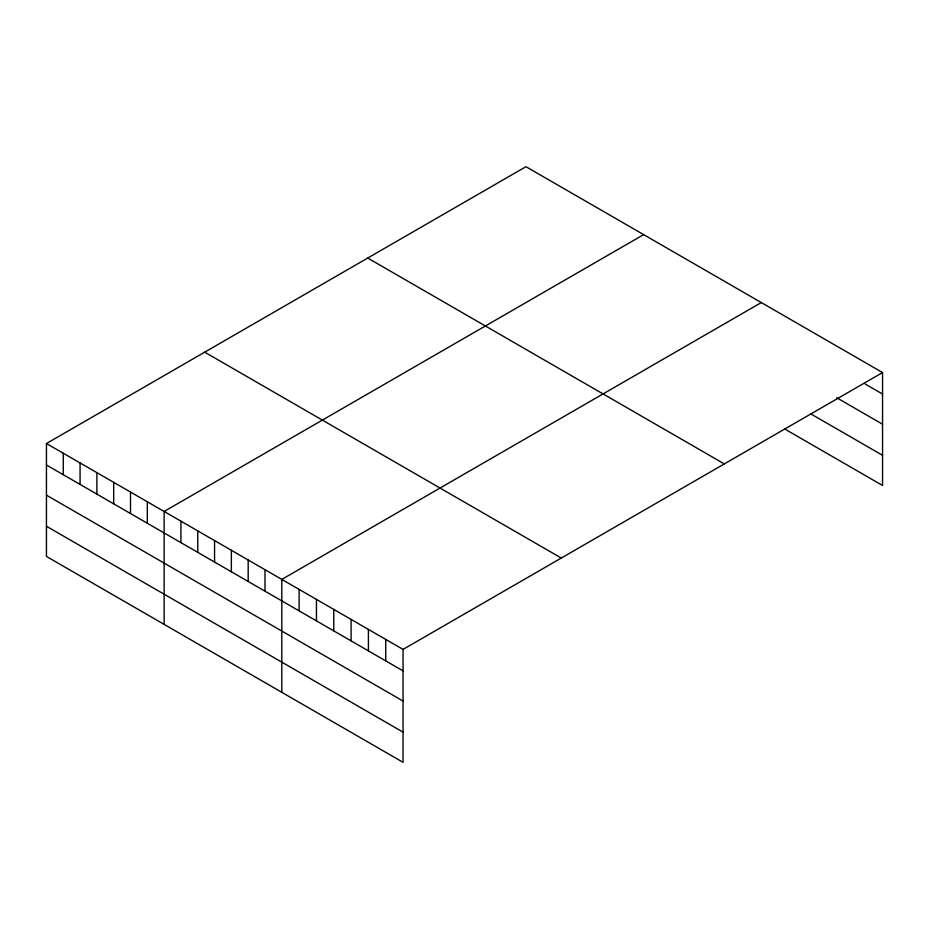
<?xml version="1.0" encoding="UTF-8"?>
<svg xmlns="http://www.w3.org/2000/svg" width="929" height="929" viewBox="0 0 929 929"><rect width="100%" height="100%" fill="white"/><g stroke="black" fill="none" stroke-linecap="round" stroke-linejoin="round"><path stroke-width="1.39" d="M882.55 372.564L403.047 649.406L403.047 762.314L46.45 556.436L46.45 443.528L525.953 166.686L882.55 372.564L882.55 485.472L784.808 429.047M643.623 234.631L164.131 511.461L164.131 624.369M761.304 302.564L281.801 579.406L281.801 692.314M865.224 384.049L882.55 394.047M836.774 397.786L882.55 424.216M810.796 413.881L882.55 455.303M367.71 258.041L724.318 463.919M204.682 352.161L561.29 558.05M46.45 443.528L403.047 649.406M46.45 464.999L403.047 670.877M46.45 495.169L403.047 701.058M46.45 526.255L403.047 732.145M385.732 639.407L385.732 660.879M368.407 629.409L368.407 650.881M351.092 619.399L351.092 640.882M333.766 609.401L333.766 630.884M316.452 599.402L316.452 620.886M299.126 589.404L299.126 610.876M264.997 569.698L264.997 591.169M248.182 559.99L248.182 581.473M231.367 550.282L231.367 571.765M214.564 540.585L214.564 562.057M197.749 530.877L197.749 552.349M180.934 521.169L180.934 542.641M147.316 501.753L147.316 523.236M130.501 492.056L130.501 513.528M113.698 482.348L113.698 503.82M96.883 472.64L96.883 494.112M80.068 462.932L80.068 484.415M63.265 453.224L63.265 474.707"/></g></svg>
